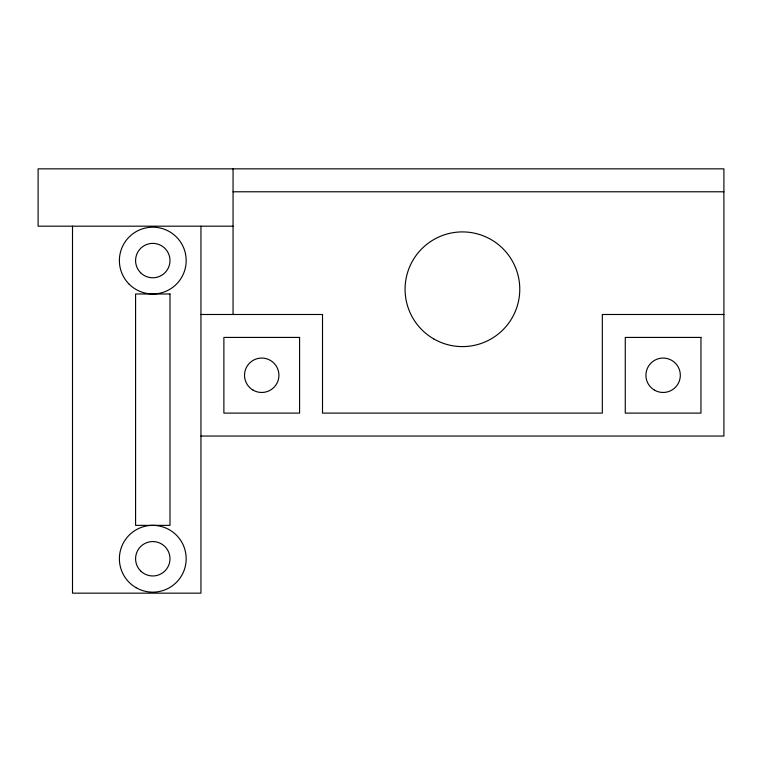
<?xml version="1.0" encoding="UTF-8"?>
<svg xmlns="http://www.w3.org/2000/svg" width="762" height="762" viewBox="0 0 762 762"><rect width="100%" height="100%" fill="white"/><g stroke="black" fill="none" stroke-linecap="round" stroke-linejoin="round"><path stroke-width="1.14" d="M233.058 191.776L723.9 191.776M233.058 226.181L38.1 226.181L38.1 168.84L723.9 168.84L723.9 436.045L200.949 436.045M200.949 314.487L322.517 314.487L322.517 413.109L602.332 413.109L602.332 314.487L723.9 314.487M233.058 168.84L233.058 314.487M200.949 226.181L200.949 593.16L72.504 593.16L72.504 226.181M169.983 293.98L135.579 293.98L135.579 525.361L169.983 525.361L169.983 293.98M299.58 337.423L223.885 337.423L223.885 413.109L299.58 413.109L299.58 337.423M700.964 337.423L625.269 337.423L625.269 413.109L700.964 413.109L700.964 337.423M140.618 570.919A17.202 17.202 0 0 0 169.402 563.213A17.202 17.202 0 0 0 148.333 542.144A17.202 17.202 0 0 0 140.618 570.919M140.618 272.748A17.202 17.202 0 0 0 169.402 265.033A17.202 17.202 0 0 0 148.333 243.964A17.202 17.202 0 0 0 140.618 272.748M129.169 284.197A33.395 33.395 0 0 0 185.042 269.224A33.395 33.395 0 0 0 144.142 228.324A33.395 33.395 0 0 0 129.169 284.197M136.084 587.683A33.395 33.395 0 0 0 186.176 558.756A33.395 33.395 0 0 0 136.084 529.838A33.395 33.395 0 0 0 136.084 587.683M253.127 390.163A17.202 17.202 0 0 0 278.93 375.266A17.202 17.202 0 0 0 253.127 360.369A17.202 17.202 0 0 0 253.127 390.163M654.52 390.163A17.202 17.202 0 0 0 680.323 375.266A17.202 17.202 0 0 0 654.52 360.369A17.202 17.202 0 0 0 654.52 390.163M433.749 338.909A57.341 57.341 0 0 0 519.77 289.255A57.341 57.341 0 0 0 433.749 239.592A57.341 57.341 0 0 0 433.749 338.909"/></g></svg>
